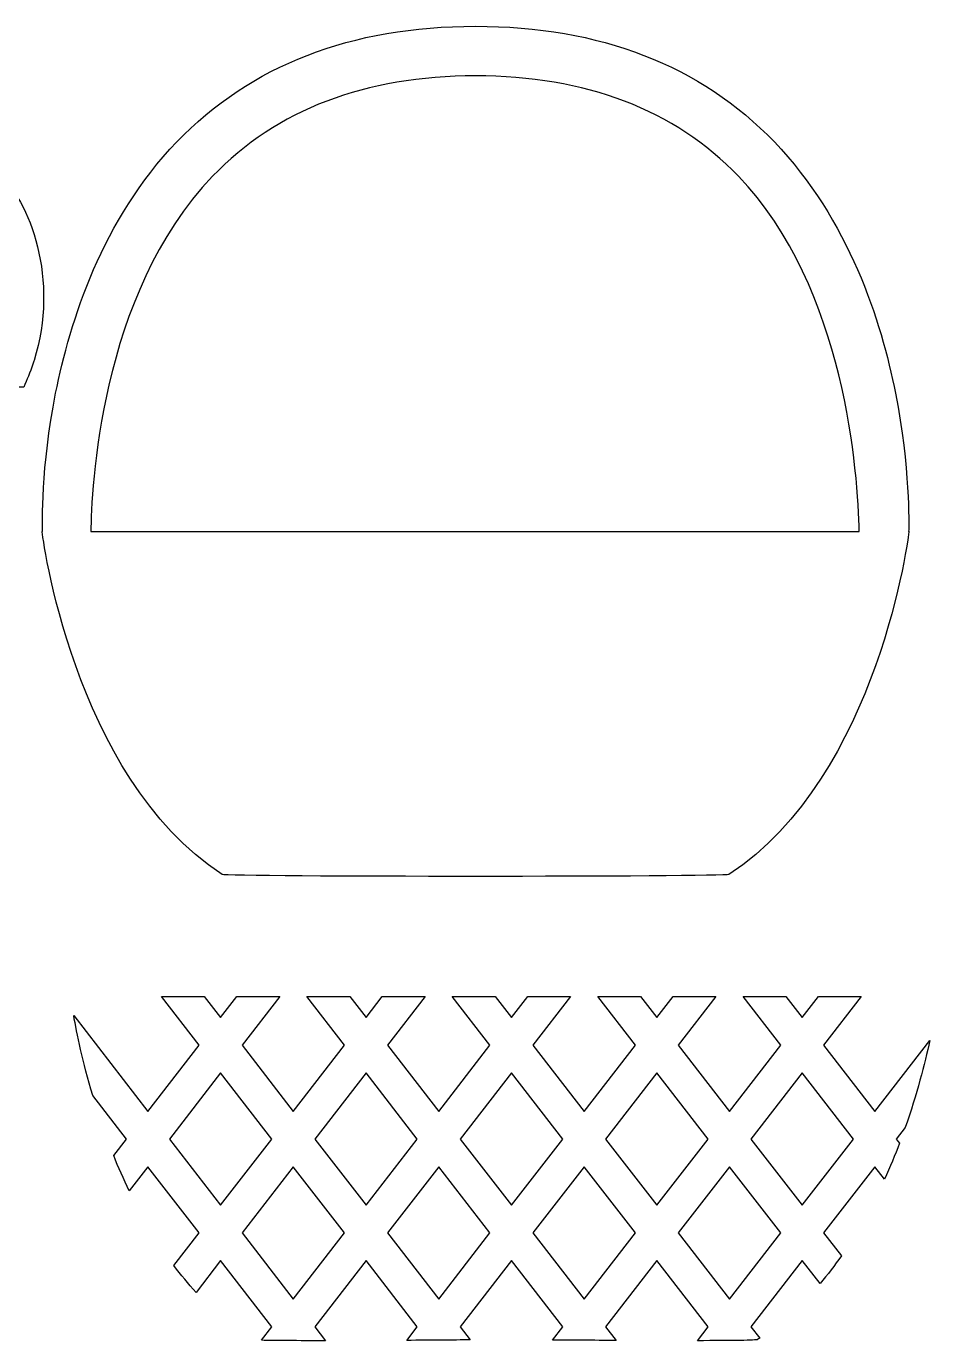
# Model space of a CAD drawing. Header units: centimetres. Extents: x -9.9 to 10, y -12.7 to 12.9.
# Drawn here: x 0.06 to 9.99, y -12.73 to 1.71 of the extents above; entities that cross this region are included whole.
import ezdxf

# ---------------------------------------------------------------- set-up
doc = ezdxf.new("R2010")
doc.units = ezdxf.units.CM
doc.header["$MEASUREMENT"] = 0
doc.layers.add('Layer 1', color=7, linetype='Continuous')

msp = doc.modelspace()

# ---------------------------------------------------------------- linework, layer by layer
at = {"layer": 'Layer 1', "color": 45}
for points, knots in [([(2.21268, -7.60566), (2.2398, -7.63273), (7.75337, -7.63273), (7.78047, -7.60566), (7.78047, -7.60566), (9.43385, -6.52153), (9.7591, -3.83818), (9.7591, -3.83818), (9.7591, -3.83818), (9.7591, -3.83818), (9.75487, -3.83818), (9.75487, -3.83818), (9.75487, -3.83818), (9.75725, -3.76272), (9.77109, -3.13606), (9.61033, -2.32106), (9.61033, -2.32106), (9.45441, -1.53072), (9.09693, -0.41032), (8.2794, 0.43918), (8.2794, 0.43918), (7.46835, 1.28201), (6.36392, 1.70934), (4.99656, 1.70934), (4.99656, 1.70934), (3.62935, 1.70934), (2.52488, 1.28204), (1.71387, 0.43918), (1.71387, 0.43918), (0.89631, -0.41032), (0.53886, -1.53072), (0.38294, -2.32106), (0.38294, -2.32106), (0.22218, -3.136), (0.23596, -3.76272), (0.23835, -3.83818), (0.23835, -3.83818), (0.23835, -3.83818), (0.23416, -3.83818), (0.23416, -3.83818), (0.23416, -3.83818), (0.23416, -3.83818), (0.55936, -6.52153), (2.21268, -7.60566)], [0, 0, 0, 0, 0.08333333, 0.08333333, 0.08333333, 0.08333333, 0.16666667, 0.16666667, 0.16666667, 0.16666667, 0.25, 0.25, 0.25, 0.25, 0.33333333, 0.33333333, 0.33333333, 0.33333333, 0.41666667, 0.41666667, 0.41666667, 0.41666667, 0.5, 0.5, 0.5, 0.5, 0.58333333, 0.58333333, 0.58333333, 0.58333333, 0.66666667, 0.66666667, 0.66666667, 0.66666667, 0.75, 0.75, 0.75, 0.75, 0.83333333, 0.83333333, 0.83333333, 0.83333333, 1, 1, 1, 1]), ([(2.10757, 0.0631), (2.81192, 0.79414), (3.78389, 1.16483), (4.99658, 1.16483), (4.99658, 1.16483), (6.20932, 1.16483), (7.1813, 0.79415), (7.88564, 0.0631), (7.88564, 0.0631), (9.06711, -1.16335), (9.19951, -3.22866), (9.21176, -3.83818), (9.21176, -3.83818), (9.21176, -3.83818), (4.99655, -3.83818), (4.99655, -3.83818), (4.99655, -3.83818), (4.99655, -3.83818), (0.76951, -3.83818), (0.76951, -3.83818), (0.76951, -3.83818), (0.77396, -3.41006), (0.85974, -1.23209), (2.10757, 0.0631)], [0, 0, 0, 0, 0.14285714, 0.14285714, 0.14285714, 0.14285714, 0.28571429, 0.28571429, 0.28571429, 0.28571429, 0.42857143, 0.42857143, 0.42857143, 0.42857143, 0.57142857, 0.57142857, 0.57142857, 0.57142857, 0.71428571, 0.71428571, 0.71428571, 0.71428571, 1, 1, 1, 1])]:
    msp.add_open_spline(points, degree=3, knots=knots, dxfattribs=at)
at = {"layer": 'Layer 1', "color": 241}
msp.add_open_spline([(-0.25543, 0.09935), (-0.30324, 0.13856), (-0.35161, 0.16782), (-0.39939, 0.18473), (-0.39939, 0.18473), (-0.73451, 0.27847), (-1.41706, -0.06977), (-1.83296, -0.73015), (-1.83296, -0.73015), (-1.7852, -0.96232), (-1.76991, -1.21339), (-1.80259, -1.47268), (-1.80259, -1.47268), (-1.84249, -1.7891), (-1.92983, -2.04749), (-2.04651, -2.25325), (-2.04651, -2.25325), (-2.04651, -2.25325), (0.03188, -2.25324), (0.03188, -2.25324), (0.03188, -2.25324), (0.06815, -2.17463), (0.10189, -2.09063), (0.13245, -2.00043), (0.13245, -2.00043), (0.13711, -1.98672), (0.14102, -1.97305), (0.14536, -1.95934), (0.14536, -1.95934), (0.4237, -1.08183), (0.1034, -0.19563), (-0.25543, 0.09935)], degree=3, knots=[0, 0, 0, 0, 0.11111111, 0.11111111, 0.11111111, 0.11111111, 0.22222222, 0.22222222, 0.22222222, 0.22222222, 0.33333333, 0.33333333, 0.33333333, 0.33333333, 0.44444444, 0.44444444, 0.44444444, 0.44444444, 0.55555556, 0.55555556, 0.55555556, 0.55555556, 0.66666667, 0.66666667, 0.66666667, 0.66666667, 0.77777778, 0.77777778, 0.77777778, 0.77777778, 1, 1, 1, 1], dxfattribs=at)
at = {"layer": 'Layer 1', "color": 39}
for points, knots in [([(9.98657, -9.42972), (9.98657, -9.42972), (9.38398, -10.20746), (9.38398, -10.20746), (9.38398, -10.20746), (9.38398, -10.20746), (8.82044, -9.48023), (8.82044, -9.48023), (8.82044, -9.48023), (8.82044, -9.48023), (9.23478, -8.94543), (9.23478, -8.94543), (9.23478, -8.94543), (9.23478, -8.94543), (8.76438, -8.94543), (8.76438, -8.94543), (8.76438, -8.94543), (8.76438, -8.94543), (8.58523, -9.17662), (8.58523, -9.17662), (8.58523, -9.17662), (8.58523, -9.17662), (8.40608, -8.94543), (8.40608, -8.94543), (8.40608, -8.94543), (8.40608, -8.94543), (7.93573, -8.94543), (7.93573, -8.94543), (7.93573, -8.94543), (7.93573, -8.94543), (8.35007, -9.48023), (8.35007, -9.48023), (8.35007, -9.48023), (8.35007, -9.48023), (7.78659, -10.20741), (7.78659, -10.20741), (7.78659, -10.20741), (7.78659, -10.20741), (7.22311, -9.48023), (7.22311, -9.48023), (7.22311, -9.48023), (7.22311, -9.48023), (7.63745, -8.94543), (7.63745, -8.94543), (7.63745, -8.94543), (7.63745, -8.94543), (7.16698, -8.94543), (7.16698, -8.94543), (7.16698, -8.94543), (7.16698, -8.94543), (6.98786, -9.17662), (6.98786, -9.17662), (6.98786, -9.17662), (6.98786, -9.17662), (6.80871, -8.94543), (6.80871, -8.94543), (6.80871, -8.94543), (6.80871, -8.94543), (6.33831, -8.94543), (6.33831, -8.94543), (6.33831, -8.94543), (6.33831, -8.94543), (6.75265, -9.48023), (6.75265, -9.48023), (6.75265, -9.48023), (6.75265, -9.48023), (6.18917, -10.20746), (6.18917, -10.20746), (6.18917, -10.20746), (6.18917, -10.20746), (5.62569, -9.48023), (5.62569, -9.48023), (5.62569, -9.48023), (5.62569, -9.48023), (6.04008, -8.94543), (6.04008, -8.94543), (6.04008, -8.94543), (6.04008, -8.94543), (5.56961, -8.94543), (5.56961, -8.94543), (5.56961, -8.94543), (5.56961, -8.94543), (5.39046, -9.17668), (5.39046, -9.17668), (5.39046, -9.17668), (5.39046, -9.17668), (5.21131, -8.94543), (5.21131, -8.94543), (5.21131, -8.94543), (5.21131, -8.94543), (4.74096, -8.94543), (4.74096, -8.94543), (4.74096, -8.94543), (4.74096, -8.94543), (5.15524, -9.48023), (5.15524, -9.48023), (5.15524, -9.48023), (5.15524, -9.48023), (4.59181, -10.20741), (4.59181, -10.20741), (4.59181, -10.20741), (4.59181, -10.20741), (4.02827, -9.48023), (4.02827, -9.48023), (4.02827, -9.48023), (4.02827, -9.48023), (4.44266, -8.94543), (4.44266, -8.94543), (4.44266, -8.94543), (4.44266, -8.94543), (3.97227, -8.94543), (3.97227, -8.94543), (3.97227, -8.94543), (3.97227, -8.94543), (3.79307, -9.17668), (3.79307, -9.17668), (3.79307, -9.17668), (3.79307, -9.17668), (3.61392, -8.94543), (3.61392, -8.94543), (3.61392, -8.94543), (3.61392, -8.94543), (3.14357, -8.94543), (3.14357, -8.94543), (3.14357, -8.94543), (3.14357, -8.94543), (3.55791, -9.48023), (3.55791, -9.48023), (3.55791, -9.48023), (3.55791, -9.48023), (2.99443, -10.20741), (2.99443, -10.20741), (2.99443, -10.20741), (2.99443, -10.20741), (2.43095, -9.48023), (2.43095, -9.48023), (2.43095, -9.48023), (2.43095, -9.48023), (2.84534, -8.94543), (2.84534, -8.94543), (2.84534, -8.94543), (2.84534, -8.94543), (2.37487, -8.94543), (2.37487, -8.94543), (2.37487, -8.94543), (2.37487, -8.94543), (2.19572, -9.17668), (2.19572, -9.17668), (2.19572, -9.17668), (2.19572, -9.17668), (2.01657, -8.94543), (2.01657, -8.94543), (2.01657, -8.94543), (2.01657, -8.94543), (1.54617, -8.94543), (1.54617, -8.94543), (1.54617, -8.94543), (1.54617, -8.94543), (1.96056, -9.48023), (1.96056, -9.48023), (1.96056, -9.48023), (1.96056, -9.48023), (1.39702, -10.20741), (1.39702, -10.20741), (1.39702, -10.20741), (1.39702, -10.20741), (0.58136, -9.15471), (0.58136, -9.15471), (0.58136, -9.15471), (0.61562, -9.34865), (0.6801, -9.66234), (0.78998, -10.03114), (0.78998, -10.03114), (0.78998, -10.03114), (1.16185, -10.51101), (1.16185, -10.51101), (1.16185, -10.51101), (1.16185, -10.51101), (1.02077, -10.69302), (1.02077, -10.69302), (1.02077, -10.69302), (1.07234, -10.82076), (1.12914, -10.95027), (1.19161, -11.07966), (1.19161, -11.07966), (1.19161, -11.07966), (1.39703, -10.81455), (1.39703, -10.81455), (1.39703, -10.81455), (1.39703, -10.81455), (1.96051, -11.54173), (1.96051, -11.54173), (1.96051, -11.54173), (1.96051, -11.54173), (1.68307, -11.8999), (1.68307, -11.8999), (1.68307, -11.8999), (1.75893, -12.00155), (1.8397, -12.09995), (1.92553, -12.19409), (1.92553, -12.19409), (1.92553, -12.19409), (2.19575, -11.84532), (2.19575, -11.84532), (2.19575, -11.84532), (2.19575, -11.84532), (2.75923, -12.5725), (2.75923, -12.5725), (2.75923, -12.5725), (2.75923, -12.5725), (2.64467, -12.7204), (2.64467, -12.7204), (2.64467, -12.7204), (2.78699, -12.72402), (3.04546, -12.72516), (3.34777, -12.7249), (3.34777, -12.7249), (3.34777, -12.7249), (3.22969, -12.5725), (3.22969, -12.5725), (3.22969, -12.5725), (3.22969, -12.5725), (3.79317, -11.84532), (3.79317, -11.84532), (3.79317, -11.84532), (3.79317, -11.84532), (4.35665, -12.5725), (4.35665, -12.5725), (4.35665, -12.5725), (4.35665, -12.5725), (4.24137, -12.72133), (4.24137, -12.72133), (4.24137, -12.72133), (4.50318, -12.71966), (4.74874, -12.71776), (4.93849, -12.71622), (4.93849, -12.71622), (4.93849, -12.71622), (4.82713, -12.5725), (4.82713, -12.5725), (4.82713, -12.5725), (4.82713, -12.5725), (5.39056, -11.84532), (5.39056, -11.84532), (5.39056, -11.84532), (5.39056, -11.84532), (5.95404, -12.5725), (5.95404, -12.5725), (5.95404, -12.5725), (5.95404, -12.5725), (5.84175, -12.71749), (5.84175, -12.71749), (5.84175, -12.71749), (6.04529, -12.7191), (6.28932, -12.72085), (6.54051, -12.72225), (6.54051, -12.72225), (6.54051, -12.72225), (6.42449, -12.5725), (6.42449, -12.5725), (6.42449, -12.5725), (6.42449, -12.5725), (6.98797, -11.84532), (6.98797, -11.84532), (6.98797, -11.84532), (6.98797, -11.84532), (7.55145, -12.5725), (7.55145, -12.5725), (7.55145, -12.5725), (7.55145, -12.5725), (7.43342, -12.7249), (7.43342, -12.7249), (7.43342, -12.7249), (7.80953, -12.72458), (8.08652, -12.72138), (8.09498, -12.71291), (8.09498, -12.71291), (8.10284, -12.70775), (8.11054, -12.70227), (8.11834, -12.69698), (8.11834, -12.69698), (8.11834, -12.69698), (8.02187, -12.57249), (8.02187, -12.57249), (8.02187, -12.57249), (8.02187, -12.57249), (8.58541, -11.84531), (8.58541, -11.84531), (8.58541, -11.84531), (8.58541, -11.84531), (8.78136, -12.09817), (8.78136, -12.09817), (8.78136, -12.09817), (8.86457, -12.00035), (8.94254, -11.89838), (9.01581, -11.79369), (9.01581, -11.79369), (9.01581, -11.79369), (8.82063, -11.54178), (8.82063, -11.54178), (8.82063, -11.54178), (8.82063, -11.54178), (9.38411, -10.81455), (9.38411, -10.81455), (9.38411, -10.81455), (9.38411, -10.81455), (9.4905, -10.9519), (9.4905, -10.9519), (9.4905, -10.9519), (9.55096, -10.81895), (9.60559, -10.6866), (9.65483, -10.55682), (9.65483, -10.55682), (9.65483, -10.55682), (9.61932, -10.51099), (9.61932, -10.51099), (9.61932, -10.51099), (9.61932, -10.51099), (9.71798, -10.38357), (9.71798, -10.38357), (9.71798, -10.38357), (9.84581, -10.01911), (9.93148, -9.68431), (9.98657, -9.42972)], [0, 0, 0, 0, 0.01219512, 0.01219512, 0.01219512, 0.01219512, 0.02439024, 0.02439024, 0.02439024, 0.02439024, 0.03658537, 0.03658537, 0.03658537, 0.03658537, 0.04878049, 0.04878049, 0.04878049, 0.04878049, 0.06097561, 0.06097561, 0.06097561, 0.06097561, 0.07317073, 0.07317073, 0.07317073, 0.07317073, 0.08536585, 0.08536585, 0.08536585, 0.08536585, 0.09756098, 0.09756098, 0.09756098, 0.09756098, 0.1097561, 0.1097561, 0.1097561, 0.1097561, 0.12195122, 0.12195122, 0.12195122, 0.12195122, 0.13414634, 0.13414634, 0.13414634, 0.13414634, 0.14634146, 0.14634146, 0.14634146, 0.14634146, 0.15853659, 0.15853659, 0.15853659, 0.15853659, 0.17073171, 0.17073171, 0.17073171, 0.17073171, 0.18292683, 0.18292683, 0.18292683, 0.18292683, 0.19512195, 0.19512195, 0.19512195, 0.19512195, 0.20731707, 0.20731707, 0.20731707, 0.20731707, 0.2195122, 0.2195122, 0.2195122, 0.2195122, 0.23170732, 0.23170732, 0.23170732, 0.23170732, 0.24390244, 0.24390244, 0.24390244, 0.24390244, 0.25609756, 0.25609756, 0.25609756, 0.25609756, 0.26829268, 0.26829268, 0.26829268, 0.26829268, 0.2804878, 0.2804878, 0.2804878, 0.2804878, 0.29268293, 0.29268293, 0.29268293, 0.29268293, 0.30487805, 0.30487805, 0.30487805, 0.30487805, 0.31707317, 0.31707317, 0.31707317, 0.31707317, 0.32926829, 0.32926829, 0.32926829, 0.32926829, 0.34146341, 0.34146341, 0.34146341, 0.34146341, 0.35365854, 0.35365854, 0.35365854, 0.35365854, 0.36585366, 0.36585366, 0.36585366, 0.36585366, 0.37804878, 0.37804878, 0.37804878, 0.37804878, 0.3902439, 0.3902439, 0.3902439, 0.3902439, 0.40243902, 0.40243902, 0.40243902, 0.40243902, 0.41463415, 0.41463415, 0.41463415, 0.41463415, 0.42682927, 0.42682927, 0.42682927, 0.42682927, 0.43902439, 0.43902439, 0.43902439, 0.43902439, 0.45121951, 0.45121951, 0.45121951, 0.45121951, 0.46341463, 0.46341463, 0.46341463, 0.46341463, 0.47560976, 0.47560976, 0.47560976, 0.47560976, 0.48780488, 0.48780488, 0.48780488, 0.48780488, 0.5, 0.5, 0.5, 0.5, 0.51219512, 0.51219512, 0.51219512, 0.51219512, 0.52439024, 0.52439024, 0.52439024, 0.52439024, 0.53658537, 0.53658537, 0.53658537, 0.53658537, 0.54878049, 0.54878049, 0.54878049, 0.54878049, 0.56097561, 0.56097561, 0.56097561, 0.56097561, 0.57317073, 0.57317073, 0.57317073, 0.57317073, 0.58536585, 0.58536585, 0.58536585, 0.58536585, 0.59756098, 0.59756098, 0.59756098, 0.59756098, 0.6097561, 0.6097561, 0.6097561, 0.6097561, 0.62195122, 0.62195122, 0.62195122, 0.62195122, 0.63414634, 0.63414634, 0.63414634, 0.63414634, 0.64634146, 0.64634146, 0.64634146, 0.64634146, 0.65853659, 0.65853659, 0.65853659, 0.65853659, 0.67073171, 0.67073171, 0.67073171, 0.67073171, 0.68292683, 0.68292683, 0.68292683, 0.68292683, 0.69512195, 0.69512195, 0.69512195, 0.69512195, 0.70731707, 0.70731707, 0.70731707, 0.70731707, 0.7195122, 0.7195122, 0.7195122, 0.7195122, 0.73170732, 0.73170732, 0.73170732, 0.73170732, 0.74390244, 0.74390244, 0.74390244, 0.74390244, 0.75609756, 0.75609756, 0.75609756, 0.75609756, 0.76829268, 0.76829268, 0.76829268, 0.76829268, 0.7804878, 0.7804878, 0.7804878, 0.7804878, 0.79268293, 0.79268293, 0.79268293, 0.79268293, 0.80487805, 0.80487805, 0.80487805, 0.80487805, 0.81707317, 0.81707317, 0.81707317, 0.81707317, 0.82926829, 0.82926829, 0.82926829, 0.82926829, 0.84146341, 0.84146341, 0.84146341, 0.84146341, 0.85365854, 0.85365854, 0.85365854, 0.85365854, 0.86585366, 0.86585366, 0.86585366, 0.86585366, 0.87804878, 0.87804878, 0.87804878, 0.87804878, 0.8902439, 0.8902439, 0.8902439, 0.8902439, 0.90243902, 0.90243902, 0.90243902, 0.90243902, 0.91463415, 0.91463415, 0.91463415, 0.91463415, 0.92682927, 0.92682927, 0.92682927, 0.92682927, 0.93902439, 0.93902439, 0.93902439, 0.93902439, 0.95121951, 0.95121951, 0.95121951, 0.95121951, 0.96341463, 0.96341463, 0.96341463, 0.96341463, 0.97560976, 0.97560976, 0.97560976, 0.97560976, 1, 1, 1, 1]), ([(1.63216, -10.51102), (1.63216, -10.51102), (2.19564, -9.78379), (2.19564, -9.78379), (2.19564, -9.78379), (2.19564, -9.78379), (2.75912, -10.51097), (2.75912, -10.51097), (2.75912, -10.51097), (2.75912, -10.51097), (2.19564, -11.2382), (2.19564, -11.2382), (2.19564, -11.2382), (2.19564, -11.2382), (1.63216, -10.51102), (1.63216, -10.51102)], [0, 0, 0, 0, 0.2, 0.2, 0.2, 0.2, 0.4, 0.4, 0.4, 0.4, 0.6, 0.6, 0.6, 0.6, 1, 1, 1, 1]), ([(3.22958, -10.51102), (3.22958, -10.51102), (3.79301, -9.78379), (3.79301, -9.78379), (3.79301, -9.78379), (3.79301, -9.78379), (4.35655, -10.51102), (4.35655, -10.51102), (4.35655, -10.51102), (4.35655, -10.51102), (3.79307, -11.2382), (3.79307, -11.2382), (3.79307, -11.2382), (3.79307, -11.2382), (3.22958, -10.51102), (3.22958, -10.51102)], [0, 0, 0, 0, 0.2, 0.2, 0.2, 0.2, 0.4, 0.4, 0.4, 0.4, 0.6, 0.6, 0.6, 0.6, 1, 1, 1, 1]), ([(4.82701, -10.51102), (4.82701, -10.51102), (5.39044, -9.78379), (5.39044, -9.78379), (5.39044, -9.78379), (5.39044, -9.78379), (5.95392, -10.51102), (5.95392, -10.51102), (5.95392, -10.51102), (5.95392, -10.51102), (5.39044, -11.2382), (5.39044, -11.2382), (5.39044, -11.2382), (5.39044, -11.2382), (4.82701, -10.51102), (4.82701, -10.51102)], [0, 0, 0, 0, 0.2, 0.2, 0.2, 0.2, 0.4, 0.4, 0.4, 0.4, 0.6, 0.6, 0.6, 0.6, 1, 1, 1, 1]), ([(6.42437, -10.51102), (6.42437, -10.51102), (6.98785, -9.78379), (6.98785, -9.78379), (6.98785, -9.78379), (6.98785, -9.78379), (7.55133, -10.51102), (7.55133, -10.51102), (7.55133, -10.51102), (7.55133, -10.51102), (6.98785, -11.2382), (6.98785, -11.2382), (6.98785, -11.2382), (6.98785, -11.2382), (6.42437, -10.51102), (6.42437, -10.51102)], [0, 0, 0, 0, 0.2, 0.2, 0.2, 0.2, 0.4, 0.4, 0.4, 0.4, 0.6, 0.6, 0.6, 0.6, 1, 1, 1, 1]), ([(8.58525, -11.2382), (8.58525, -11.2382), (8.02171, -10.51097), (8.02171, -10.51097), (8.02171, -10.51097), (8.02171, -10.51097), (8.58519, -9.78379), (8.58519, -9.78379), (8.58519, -9.78379), (8.58519, -9.78379), (9.14873, -10.51102), (9.14873, -10.51102), (9.14873, -10.51102), (9.14873, -10.51102), (8.58525, -11.2382), (8.58525, -11.2382)], [0, 0, 0, 0, 0.2, 0.2, 0.2, 0.2, 0.4, 0.4, 0.4, 0.4, 0.6, 0.6, 0.6, 0.6, 1, 1, 1, 1]), ([(2.99434, -12.26899), (2.99434, -12.26899), (2.4308, -11.54176), (2.4308, -11.54176), (2.4308, -11.54176), (2.4308, -11.54176), (2.99434, -10.81458), (2.99434, -10.81458), (2.99434, -10.81458), (2.99434, -10.81458), (3.55782, -11.54176), (3.55782, -11.54176), (3.55782, -11.54176), (3.55782, -11.54176), (2.99434, -12.26899), (2.99434, -12.26899)], [0, 0, 0, 0, 0.2, 0.2, 0.2, 0.2, 0.4, 0.4, 0.4, 0.4, 0.6, 0.6, 0.6, 0.6, 1, 1, 1, 1]), ([(4.59176, -12.26899), (4.59176, -12.26899), (4.02822, -11.54176), (4.02822, -11.54176), (4.02822, -11.54176), (4.02822, -11.54176), (4.59176, -10.81458), (4.59176, -10.81458), (4.59176, -10.81458), (4.59176, -10.81458), (5.15519, -11.54181), (5.15519, -11.54181), (5.15519, -11.54181), (5.15519, -11.54181), (4.59176, -12.26899), (4.59176, -12.26899)], [0, 0, 0, 0, 0.2, 0.2, 0.2, 0.2, 0.4, 0.4, 0.4, 0.4, 0.6, 0.6, 0.6, 0.6, 1, 1, 1, 1]), ([(6.18919, -12.26894), (6.18919, -12.26894), (5.62565, -11.54176), (5.62565, -11.54176), (5.62565, -11.54176), (5.62565, -11.54176), (6.18913, -10.81458), (6.18913, -10.81458), (6.18913, -10.81458), (6.18913, -10.81458), (6.75261, -11.54181), (6.75261, -11.54181), (6.75261, -11.54181), (6.75261, -11.54181), (6.18919, -12.26894), (6.18919, -12.26894)], [0, 0, 0, 0, 0.2, 0.2, 0.2, 0.2, 0.4, 0.4, 0.4, 0.4, 0.6, 0.6, 0.6, 0.6, 1, 1, 1, 1]), ([(7.78656, -12.26899), (7.78656, -12.26899), (7.22302, -11.54181), (7.22302, -11.54181), (7.22302, -11.54181), (7.22302, -11.54181), (7.78656, -10.81458), (7.78656, -10.81458), (7.78656, -10.81458), (7.78656, -10.81458), (8.35004, -11.54181), (8.35004, -11.54181), (8.35004, -11.54181), (8.35004, -11.54181), (7.78656, -12.26899), (7.78656, -12.26899)], [0, 0, 0, 0, 0.2, 0.2, 0.2, 0.2, 0.4, 0.4, 0.4, 0.4, 0.6, 0.6, 0.6, 0.6, 1, 1, 1, 1])]:
    msp.add_open_spline(points, degree=3, knots=knots, dxfattribs=at)

doc.saveas('drawing.dxf')
